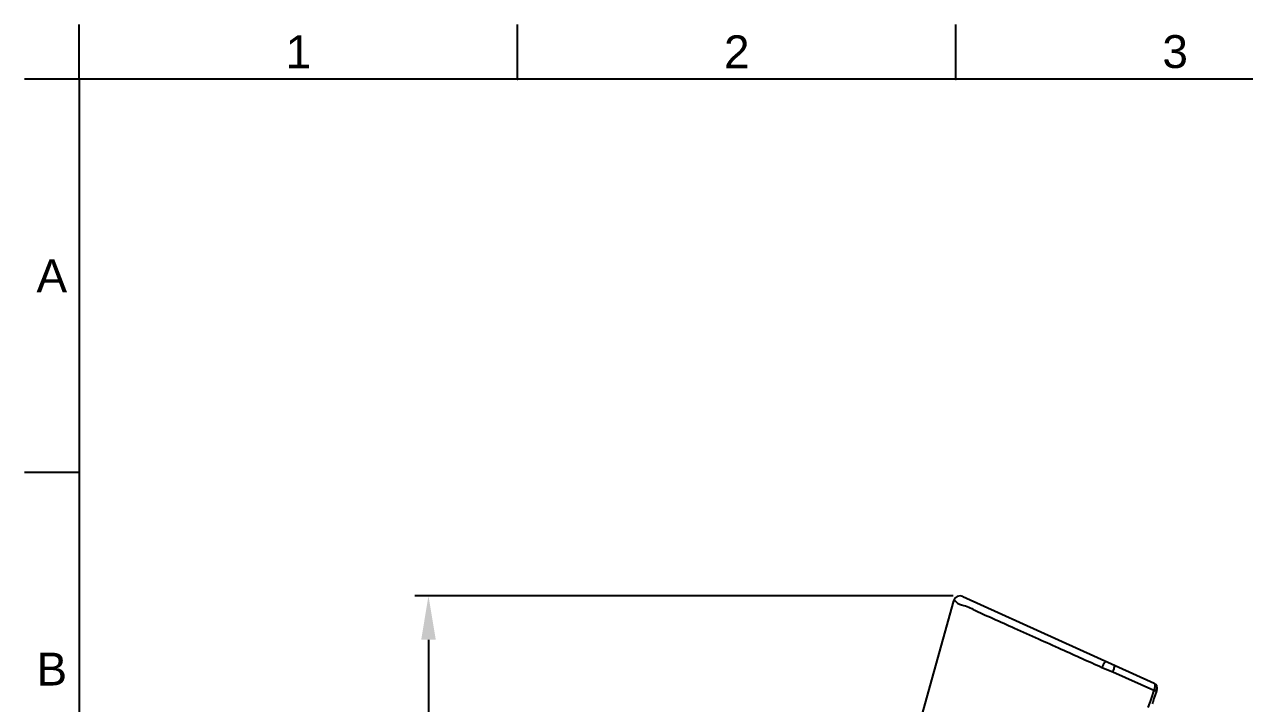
# Model space of a CAD drawing. Header units: millimetres. Extents: x 3631 to 3841, y 294 to 591.
# Drawn here: x 3630.6 to 3741.9, y 528.6 to 590.5 of the extents above; entities that cross this region are included whole.
import ezdxf

# ---------------------------------------------------------------- set-up
doc = ezdxf.new("R2010")
doc.units = ezdxf.units.MM
doc.header["$LTSCALE"] = 0.1
for name, color, linetype in [('DIM', 3, 'Continuous'), ('FORM', 7, 'Continuous'), ('HP66100-001', 7, 'Continuous')]:
    doc.layers.add(name, color=color, linetype=linetype)
doc.styles.get("Standard").update_dxf_attribs({"font": 'arial.ttf'})
doc.dimstyles.new('STANDARD$0', dxfattribs={"dimscale": 0, "dimtxt": 3, "dimasz": 2.5, "dimexe": 1.25, "dimexo": 0.625, "dimtad": 1, "dimdsep": 46, "dimtxsty": 'Standard', "dimcen": 0, "dimclrt": 256, "dimadec": 0, "dimazin": 0, "dimtfac": 0.6, "dimtmove": 0, "dimatfit": 3, "dimfxl": 0, "dimtolj": 1, "dimarcsym": 0})

# ---------------------------------------------------------------- blocks, each defined once
blk = doc.blocks.new('*D49')
at = {"layer": 'Defpoints', "color": 0}
for p in [(3715.96, 538.38), (3667.46, 353.81), (3714.53, 353.81)]:
    blk.add_point(p, dxfattribs=at)
at = {"layer": 'DIM', "color": 0, "lineweight": -2}
for p, q in [((3715.34, 538.38), (3666.21, 538.38)), ((3667.46, 534.38), (3667.46, 357.81)), ((3713.9, 353.81), (3666.21, 353.81))]:
    blk.add_line(p, q, dxfattribs=at)
at = {"layer": 'DIM', "color": 0}
for points in [[(3666.8, 534.38), (3668.13, 534.38), (3667.46, 538.38)], [(3666.8, 357.81), (3668.13, 357.81), (3667.46, 353.81)]]:
    blk.add_solid(points, dxfattribs=at)
at = {"layer": 'DIM', "color": 0, "insert": (3661.73, 446.1), "char_height": 10, "attachment_point": 5, "rotation": 90}
blk.add_mtext('\\A1;184.57', dxfattribs=at)

msp = doc.modelspace()

# ---------------------------------------------------------------- linework, layer by layer
at = {"layer": 'FORM'}
for p, q in [((3635.593, 585.514), (3635.593, 590.514)), ((3675.593, 585.514), (3675.593, 590.514)), ((3715.593, 585.514), (3715.593, 590.514)), ((3635.593, 585.514), (3630.593, 585.514)), ((3835.593, 585.514), (3635.593, 585.514)), ((3635.593, 585.514), (3635.593, 298.514)), ((3635.593, 585.514), (3635.593, 560.514)), ((3635.593, 549.639), (3630.593, 549.639))]:
    msp.add_line(p, q, dxfattribs=at)
for p in [(3675.593, 585.514), (3715.593, 585.514), (3635.593, 549.639)]:
    msp.add_point(p, dxfattribs=at)
at = {"layer": 'HP66100-001', "color": 7, "linetype": 'Continuous'}
for p, q in [((3716.223, 538.327), (3733.679, 530.408)), ((3728.912, 531.854), (3729.901, 531.45)), ((3729.901, 531.45), (3733.646, 529.774)), ((3733.422, 529.111), (3733.299, 528.745)), ((3733.646, 529.774), (3733.422, 529.111)), ((3733.662, 529.03), (3733.541, 528.665)), ((3733.695, 529.915), (3733.646, 529.774)), ((3733.882, 529.692), (3733.662, 529.03)), ((3733.93, 529.832), (3733.882, 529.692)), ((3733.916, 529.792), (3733.923, 529.813)), ((3733.923, 529.813), (3733.93, 529.832)), ((3733.243, 528.578), (3733.111, 528.182)), ((3733.299, 528.745), (3733.243, 528.578)), ((3733.541, 528.665), (3733.495, 528.526))]:
    msp.add_line(p, q, dxfattribs=at)
for points in [[(3715.367, 537.94), (3709.014, 515.103), (3703.884, 491.767), (3700.01, 467.882), (3697.288, 442.834), (3695.715, 416.499), (3695.364, 389.478), (3696.28, 362.752)], [(3716.223, 538.327), (3715.963, 538.382), (3715.703, 538.325), (3715.491, 538.164), (3715.367, 537.94)]]:
    msp.add_lwpolyline(points, dxfattribs=at)
msp.add_arc((3733.485, 529.982), 0.469, 341.45649, 65.60001, dxfattribs=at)
for points, start_tangent, end_tangent in [([(3715.367, 537.94), (3715.368, 537.94), (3715.603, 537.834), (3716.311, 537.516), (3717.444, 537.007), (3718.986, 536.315), (3720.949, 535.434), (3723.109, 534.465), (3725.195, 533.527), (3727.122, 532.66), (3728.912, 531.854)], (-0.4331749, -0.9013099), (0.9117701, -0.410701)), ([(3729.311, 532.39), (3729.239, 532.367), (3729.138, 532.256), (3729.023, 532.076), (3728.912, 531.854)], (-0.9108383, 0.4127634), (-0.4040358, -0.9147432)), ([(3729.974, 532.089), (3730.023, 532.016), (3730.026, 531.869), (3729.983, 531.671), (3729.901, 531.45)], (0.9105431, -0.4134142), (-0.4071585, -0.9133575)), ([(3733.679, 530.408), (3733.709, 530.384), (3733.733, 530.339), (3733.747, 530.27), (3733.747, 530.175), (3733.731, 530.057), (3733.697, 529.919), (3733.695, 529.915)], (0.9106888, -0.4130931), (-0.2907877, -0.9567876)), ([(3733.772, 529.731), (3733.646, 529.774)], (-0.8992405, 0.4374546), (-0.9470426, 0.3211079)), ([(3733.882, 529.692), (3733.854, 529.703), (3733.772, 529.731)], (0.3171638, 0.9483708), (-0.8992405, 0.4374546))]:
    msp.add_spline(points, degree=3, dxfattribs=dict(at, start_tangent=start_tangent, end_tangent=end_tangent))

# ---------------------------------------------------------------- texts
at = {"layer": 'FORM', "char_height": 3, "attachment_point": 5}
for s, width, insert in [('1', 40, (3655.593, 588.014)), ('2', 40, (3695.593, 588.014)), ('3', 40, (3735.593, 588.014)), ('A', 5, (3633.093, 567.576)), ('B', 5, (3633.093, 531.701))]:
    msp.add_mtext_dynamic_manual_height_columns(s, width=width, gutter_width=12.5, heights=[0], dxfattribs=dict(at, insert=insert))

# ---------------------------------------------------------------- dimensions: what is measured, and where the dimension line sits
at = {"layer": 'DIM'}
dim = msp.add_linear_dim(base=(3667.463, 353.813), p1=(3715.963, 538.382), p2=(3714.527, 353.813), angle=90, dimstyle='STANDARD$0', override={"dimscale": 1, "dimtxt": 10, "dimasz": 4, "dimclrt": 0}, dxfattribs=at)
dim.commit()
dim.dimension.update_dxf_attribs({"geometry": '*D49', "text_midpoint": (3661.733, 446.098)})

doc.saveas('drawing.dxf')
